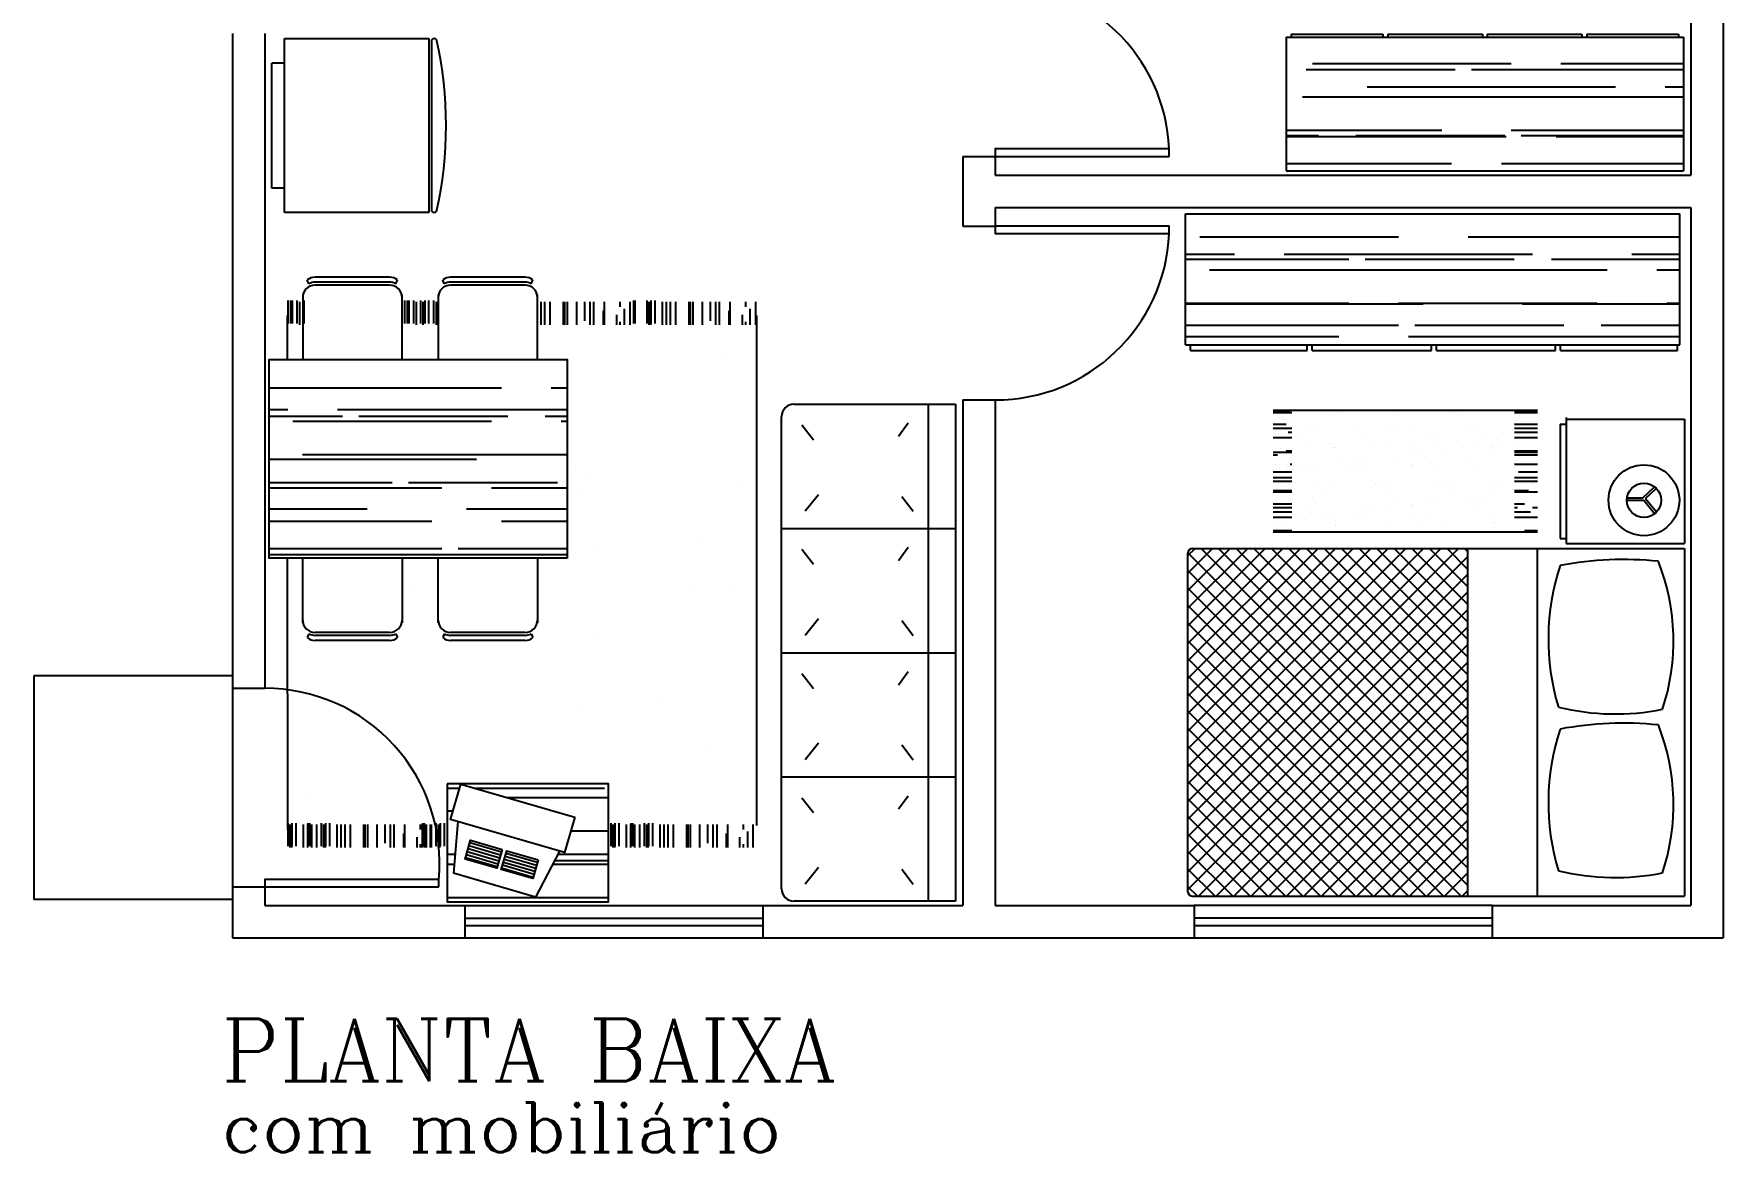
# Model space of a CAD drawing. Extents: x 98 to 558, y -86 to 6.
# Drawn here: x 97.91 to 104.71, y -51.37 to -46.87 of the extents above; entities that cross this region are included whole.
import ezdxf

# ---------------------------------------------------------------- set-up
doc = ezdxf.new("R2010")
doc.units = 0
doc.header["$LTSCALE"] = 5
doc.layers.get('0').update_dxf_attribs({"linetype": 'CONTINUOUS'})
doc.layers.get('DEFPOINTS').update_dxf_attribs({"linetype": 'CONTINUOUS'})
for name, color, linetype in [('EQUIPAMENTOS', 1, 'CONTINUOUS'), ('JANELA', 1, 'CONTINUOUS'), ('PAREDE', 7, 'CONTINUOUS'), ('PISO', 30, 'CONTINUOUS'), ('PORTA', 1, 'CONTINUOUS'), ('TEXTO', 1, 'CONTINUOUS')]:
    doc.layers.add(name, color=color, linetype=linetype)
doc.styles.add('ROMANC', font='ROMANC.SHX')

# ---------------------------------------------------------------- blocks, each defined once
blk = doc.blocks.new('*X77')
at = {"color": 0}
for p, q in [((23.816, 64.7952), (23.816, 65.9952)), ((23.84, 65.3), (23.84, 65.9952)), ((23.95, 65.34), (23.95, 65.9952)), ((24, 65.6), (24, 65.9952)), ((24.084, 65.3), (24.084, 65.9952)), ((24.106, 65.5), (24.106, 65.9952)), ((24.2, 65.16), (24.2, 65.9952)), ((24.372, 65.7), (24.372, 65.9952)), ((24.4, 65.92), (24.4, 65.9952)), ((24.486, 65.06), (24.486, 65.9952)), ((24.6, 65.48), (24.6, 65.9952)), ((24.352, 65.1), (24.352, 65.9)), ((24.218, 64.7952), (24.218, 65.86)), ((24.4, 64.7952), (24.4, 65.72)), ((24.372, 65.034), (24.372, 65.634)), ((24.106, 64.834), (24.106, 65.434)), ((24.6, 64.7952), (24.6, 65.28)), ((23.84, 64.7952), (23.84, 65.234)), ((24, 64.7952), (24, 65.2)), ((24.084, 64.7952), (24.084, 65.1)), ((23.95, 64.7952), (23.95, 65.06)), ((24.372, 64.7952), (24.372, 64.884)), ((24.352, 64.7952), (24.352, 64.82)), ((24.486, 64.7952), (24.486, 64.86))]:
    blk.add_line(p, q, dxfattribs=at)
blk = doc.blocks.new('*X83')
at = {"color": 0}
for p, q in [((20.868, 63.34), (20.868, 63.9574)), ((20.914, 63.1), (20.914, 63.9574)), ((21, 63), (21, 63.9574)), ((21.002, 63.3), (21.002, 63.9574)), ((21.18, 63.3), (21.18, 63.9574)), ((21.2, 63.76), (21.2, 63.9574)), ((21.136, 62.26), (21.136, 63.86)), ((21.27, 63.1), (21.27, 63.9)), ((21.2, 62.56), (21.2, 63.56)), ((21.18, 62.634), (21.18, 63.234)), ((20.868, 61.9678), (20.868, 63.06)), ((21.002, 62.3), (21.002, 63.1)), ((20.914, 62.434), (20.914, 63.034)), ((21.27, 61.9678), (21.27, 62.82)), ((21, 61.9678), (21, 62.6)), ((21.18, 61.9678), (21.18, 62.484)), ((20.914, 61.9678), (20.914, 62.284)), ((21.2, 61.9678), (21.2, 62.16)), ((21.002, 61.9678), (21.002, 62.02)), ((21.136, 61.9678), (21.136, 62.06))]:
    blk.add_line(p, q, dxfattribs=at)
blk = doc.blocks.new('*X82')
at = {"color": 0}
for p, q in [((19.764, 63.5524), (19.764, 63.6286)), ((19.8176, 63.5524), (19.8176, 63.6286)), ((19.84, 63.5524), (19.84, 63.6286)), ((19.8568, 63.5524), (19.8568, 63.6286)), ((19.8712, 63.5524), (19.8712, 63.6286)), ((19.92, 63.5524), (19.92, 63.6286)), ((19.9248, 63.5524), (19.9248, 63.6286)), ((19.9632, 63.5524), (19.9632, 63.6286)), ((19.9784, 63.5524), (19.9784, 63.6286)), ((20, 63.5524), (20, 63.6286)), ((20.0696, 63.6104), (20.0696, 63.6286)), ((20.08, 63.5524), (20.08, 63.6286)), ((20.1392, 63.5524), (20.1392, 63.6286)), ((20.176, 63.5524), (20.176, 63.6286)), ((20.1928, 63.576), (20.1928, 63.6286)), ((20.24, 63.5524), (20.24, 63.6286)), ((20.2464, 63.56), (20.2464, 63.6286)), ((20.032, 63.5524), (20.032, 63.56)), ((20.0856, 63.5524), (20.0856, 63.576)), ((20.16, 63.5524), (20.16, 63.568)), ((19.8176, 62.564), (19.8176, 62.6568)), ((19.84, 62.592), (19.84, 62.6568)), ((19.8568, 62.644), (19.8568, 62.6568)), ((19.8712, 62.616), (19.8712, 62.6568)), ((19.92, 62.564), (19.92, 62.6568)), ((19.9248, 62.6), (19.9248, 62.6568)), ((19.9632, 62.564), (19.9632, 62.6568)), ((19.9784, 62.564), (19.9784, 62.6568)), ((20, 62.564), (20, 62.64)), ((20.032, 62.564), (20.032, 62.6568)), ((20.0696, 62.564), (20.0696, 62.6568)), ((20.08, 62.564), (20.08, 62.6568)), ((20.0856, 62.564), (20.0856, 62.6568)), ((20.1392, 62.564), (20.1392, 62.6568)), ((20.16, 62.564), (20.16, 62.6568)), ((20.176, 62.564), (20.176, 62.6568)), ((20.1928, 62.564), (20.1928, 62.6568)), ((20.24, 62.564), (20.24, 62.6568)), ((20.2464, 62.564), (20.2464, 62.6568)), ((19.764, 62.564), (19.764, 62.616)), ((19.8568, 62.564), (19.8568, 62.584))]:
    blk.add_line(p, q, dxfattribs=at)
blk = doc.blocks.new('*X81')
at = {"color": 0}
for p, q in [((19.7873, 63.5847), (19.7873, 63.5847)), ((19.7956, 63.6098), (19.7956, 63.6098)), ((19.9414, 63.5898), (19.9414, 63.5898)), ((20.0307, 63.6205), (20.0307, 63.6205)), ((20.0956, 63.5948), (20.0956, 63.5948)), ((20.2133, 63.5836), (20.2133, 63.5836)), ((20.2497, 63.5999), (20.2497, 63.5999)), ((20.0073, 63.5749), (20.0073, 63.5749)), ((20.028, 63.5689), (20.028, 63.5689)), ((19.8786, 62.6421), (19.8786, 62.6421)), ((19.9233, 62.6398), (19.9233, 62.6398)), ((20.0182, 62.6555), (20.0182, 62.6555)), ((20.0327, 62.6471), (20.0327, 62.6471)), ((20.1293, 62.6485), (20.1293, 62.6485)), ((20.1869, 62.6522), (20.1869, 62.6522)), ((20.2301, 62.637), (20.2301, 62.637)), ((19.9318, 62.5747), (19.9318, 62.5747)), ((19.9409, 62.5711), (19.9409, 62.5711)), ((19.9544, 62.5859), (19.9544, 62.5859)), ((20.0298, 62.5724), (20.0298, 62.5724)), ((20.1347, 62.6068), (20.1347, 62.6068)), ((20.2386, 62.579), (20.2386, 62.579))]:
    blk.add_line(p, q, dxfattribs=at)
blk = doc.blocks.new('*X80')
at = {"color": 0}
for p, q in [((19.9578, 63.5409), (19.9578, 63.5409)), ((20.151, 63.5121), (20.151, 63.5121)), ((20.2188, 63.542), (20.2188, 63.542)), ((19.8099, 63.5011), (19.8099, 63.5011)), ((19.8277, 63.5043), (19.8277, 63.5043)), ((19.8701, 63.4768), (19.8701, 63.4768)), ((19.8805, 63.4566), (19.8805, 63.4566)), ((19.894, 63.4713), (19.894, 63.4713)), ((19.9506, 63.4474), (19.9506, 63.4474)), ((20.0159, 63.5098), (20.0159, 63.5098)), ((20.0213, 63.4682), (20.0213, 63.4682)), ((20.0242, 63.4819), (20.0242, 63.4819)), ((20.1295, 63.4783), (20.1295, 63.4783)), ((20.1782, 63.4644), (20.1782, 63.4644)), ((20.1784, 63.4869), (20.1784, 63.4869)), ((19.8075, 63.3769), (19.8075, 63.3769)), ((19.8184, 63.4361), (19.8184, 63.4361)), ((19.8239, 63.3944), (19.8239, 63.3944)), ((19.9291, 63.4137), (19.9291, 63.4137)), ((19.9441, 63.3804), (19.9441, 63.3804)), ((20.0982, 63.3854), (20.0982, 63.3854)), ((20.101, 63.3801), (20.101, 63.3801)), ((20.1145, 63.3948), (20.1145, 63.3948)), ((20.2288, 63.3844), (20.2288, 63.3844)), ((20.2331, 63.4333), (20.2331, 63.4333)), ((19.7899, 63.3753), (19.7899, 63.3753)), ((20.0285, 63.3198), (20.0285, 63.3198)), ((20.0356, 63.3595), (20.0356, 63.3595)), ((20.2416, 63.3683), (20.2416, 63.3683)), ((20.2471, 63.3266), (20.2471, 63.3266)), ((19.8281, 63.2551), (19.8281, 63.2551)), ((19.8382, 63.2858), (19.8382, 63.2858)), ((19.8691, 63.2722), (19.8691, 63.2722)), ((20.0232, 63.2772), (20.0232, 63.2772)), ((20.028, 63.3004), (20.028, 63.3004)), ((20.0442, 63.2945), (20.0442, 63.2945)), ((20.0497, 63.2529), (20.0497, 63.2529)), ((20.1514, 63.2629), (20.1514, 63.2629)), ((20.1774, 63.2823), (20.1774, 63.2823)), ((19.8468, 63.2207), (19.8468, 63.2207)), ((19.8523, 63.1791), (19.8523, 63.1791)), ((19.9507, 63.2161), (19.9507, 63.2161)), ((19.9511, 63.1983), (19.9511, 63.1983)), ((19.9642, 63.2308), (19.9642, 63.2308)), ((20.1299, 63.2292), (20.1299, 63.2292)), ((20.2485, 63.2239), (20.2485, 63.2239)), ((19.7977, 63.1593), (19.7977, 63.1593)), ((19.8777, 63.1365), (19.8777, 63.1365)), ((19.9296, 63.1646), (19.9296, 63.1646)), ((19.9519, 63.1643), (19.9519, 63.1643)), ((20.064, 63.1442), (20.064, 63.1442)), ((20.106, 63.1693), (20.106, 63.1693)), ((20.1712, 63.1396), (20.1712, 63.1396)), ((20.1847, 63.1543), (20.1847, 63.1543)), ((20.2292, 63.1352), (20.2292, 63.1352)), ((19.8005, 63.0521), (19.8005, 63.0521)), ((19.814, 63.0669), (19.814, 63.0669)), ((19.8666, 63.0704), (19.8666, 63.0704)), ((19.8718, 63.0628), (19.8718, 63.0628)), ((20.0259, 63.0678), (20.0259, 63.0678)), ((20.0289, 63.0706), (20.0289, 63.0706)), ((20.0726, 63.0792), (20.0726, 63.0792)), ((20.078, 63.0375), (20.078, 63.0375)), ((20.0982, 63.0599), (20.0982, 63.0599)), ((20.18, 63.0729), (20.18, 63.0729)), ((19.8286, 63.006), (19.8286, 63.006)), ((19.8751, 63.0054), (19.8751, 63.0054)), ((20.0209, 62.9756), (20.0209, 62.9756)), ((20.0344, 62.9903), (20.0344, 62.9903)), ((20.1304, 62.9801), (20.1304, 62.9801)), ((20.1519, 63.0138), (20.1519, 63.0138)), ((19.7967, 62.9546), (19.7967, 62.9546)), ((19.8806, 62.9638), (19.8806, 62.9638)), ((19.93, 62.9154), (19.93, 62.9154)), ((19.9509, 62.9597), (19.9509, 62.9597)), ((19.9515, 62.9492), (19.9515, 62.9492)), ((20.0923, 62.9289), (20.0923, 62.9289)), ((20.105, 62.9647), (20.105, 62.9647)), ((19.8795, 62.8467), (19.8795, 62.8467)), ((19.8949, 62.8551), (19.8949, 62.8551)), ((19.948, 62.896), (19.948, 62.896)), ((20.0337, 62.8518), (20.0337, 62.8518)), ((20.1009, 62.8638), (20.1009, 62.8638)), ((20.1878, 62.8568), (20.1878, 62.8568)), ((20.2297, 62.8861), (20.2297, 62.8861)), ((20.2414, 62.8991), (20.2414, 62.8991)), ((19.8707, 62.8116), (19.8707, 62.8116)), ((19.8842, 62.8264), (19.8842, 62.8264)), ((19.9035, 62.7901), (19.9035, 62.7901)), ((20.0294, 62.8215), (20.0294, 62.8215)), ((20.1064, 62.8222), (20.1064, 62.8222)), ((20.1523, 62.7647), (20.1523, 62.7647)), ((20.1684, 62.8194), (20.1684, 62.8194)), ((19.7977, 62.732), (19.7977, 62.732)), ((19.7994, 62.7452), (19.7994, 62.7452)), ((19.829, 62.7569), (19.829, 62.7569)), ((19.909, 62.7484), (19.909, 62.7484)), ((19.952, 62.7), (19.952, 62.7)), ((19.9536, 62.7503), (19.9536, 62.7503)), ((20.0911, 62.7351), (20.0911, 62.7351)), ((20.1046, 62.7498), (20.1046, 62.7498)), ((20.1077, 62.7553), (20.1077, 62.7553)), ((20.1207, 62.7135), (20.1207, 62.7135)), ((20.1308, 62.7309), (20.1308, 62.7309)), ((19.9305, 62.6663), (19.9305, 62.6663))]:
    blk.add_line(p, q, dxfattribs=at)
blk = doc.blocks.new('*X79')
at = {"color": 0}
for p, q in [((17.7136, 65.4), (18.08, 65.4)), ((18.48, 65.4), (19.3136, 65.4)), ((17.82, 65.294), (18.62, 65.294)), ((18.82, 65.294), (19.3136, 65.294)), ((17.794, 65.27), (18.394, 65.27)), ((18.46, 65.27), (19.3136, 65.27)), ((17.78, 65.16), (19.3136, 65.16)), ((18.04, 65.2), (19.04, 65.2)), ((19.24, 65.2), (19.3136, 65.2)), ((17.7136, 65.026), (18.34, 65.026)), ((18.62, 65.026), (19.3136, 65.026)), ((17.7136, 65.004), (17.844, 65.004)), ((17.7136, 65), (18.6, 65)), ((17.994, 65.004), (18.594, 65.004)), ((18.66, 65.004), (19.3136, 65.004)), ((18.8, 65), (19.3136, 65)), ((17.7136, 64.892), (18.38, 64.892)), ((18.58, 64.892), (19.3136, 64.892))]:
    blk.add_line(p, q, dxfattribs=at)
blk = doc.blocks.new('*X76')
at = {"color": 0}
for p, q in [((9.3208, 5.8875), (9.453, 5.8875)), ((9.3208, 5.875), (9.453, 5.875)), ((9.3208, 5.8625), (9.453, 5.8625)), ((9.3208, 5.85), (9.453, 5.85)), ((9.4722, 5.8875), (9.6044, 5.8875)), ((9.4722, 5.875), (9.6044, 5.875)), ((9.4722, 5.8625), (9.6044, 5.8625)), ((9.4722, 5.85), (9.6044, 5.85)), ((9.3208, 5.8375), (9.453, 5.8375)), ((9.3208, 5.825), (9.453, 5.825)), ((9.4722, 5.8375), (9.6044, 5.8375)), ((9.4722, 5.825), (9.6044, 5.825))]:
    blk.add_line(p, q, dxfattribs=at)
blk = doc.blocks.new('*X84')
at = {"color": 0, "linetype": 'CONTINUOUS'}
for p, q in [((100.1366, -48.6609), (100.1366, -48.6609)), ((100.1893, -48.9494), (100.1893, -48.9494)), ((100.4317, -49.5684), (100.4317, -49.5684)), ((100.1265, -49.5805), (100.1265, -49.5805)), ((100.616, -49.7373), (100.616, -49.7373)), ((99.0044, -49.9293), (99.0044, -49.9293))]:
    blk.add_line(p, q, dxfattribs=at)
blk = doc.blocks.new('*X85')
at = {"color": 0, "linetype": 'CONTINUOUS'}
for p, q in [((99.4189, -48.1483), (99.4189, -48.1483)), ((100.698, -48.1544), (100.698, -48.1544)), ((100.095, -48.6171), (100.095, -48.6171)), ((100.7727, -48.6744), (100.7727, -48.6744)), ((100.1141, -48.7138), (100.1141, -48.7138)), ((100.1893, -48.9494), (100.1893, -48.9494)), ((100.5958, -48.8959), (100.5958, -48.8959)), ((99.4504, -49.1117), (99.4504, -49.1117)), ((100.549, -49.1124), (100.549, -49.1124)), ((100.7294, -49.1178), (100.7294, -49.1178)), ((100.1855, -49.2951), (100.1855, -49.2951)), ((99.046, -49.5512), (99.046, -49.5512)), ((100.1265, -49.5805), (100.1265, -49.5805)), ((99.5436, -50.0072), (99.5436, -50.0072))]:
    blk.add_line(p, q, dxfattribs=at)
blk = doc.blocks.new('*X86')
at = {"color": 0, "linetype": 'CONTINUOUS'}
for p, q in [((102.5593, -50.0343), (103.6497, -48.9439)), ((102.5593, -49.9636), (103.579, -48.9439)), ((102.5593, -49.8929), (103.5083, -48.9439)), ((102.5593, -49.8222), (103.4376, -48.9439)), ((102.5593, -49.7515), (103.3669, -48.9439)), ((102.5593, -49.6808), (103.2962, -48.9439)), ((102.5593, -49.6101), (103.2255, -48.9439)), ((102.5593, -49.5393), (103.1548, -48.9439)), ((102.5593, -49.4686), (103.084, -48.9439)), ((102.5593, -49.3979), (103.0133, -48.9439)), ((102.5593, -49.3272), (102.9426, -48.9439)), ((102.5593, -49.2565), (102.8719, -48.9439)), ((102.5593, -49.1858), (102.8012, -48.9439)), ((102.5593, -49.1151), (102.7305, -48.9439)), ((102.5593, -49.0444), (102.6598, -48.9439)), ((102.5593, -48.9737), (102.5891, -48.9439)), ((103.6874, -50.018), (102.6133, -48.9439)), ((103.6874, -49.9473), (102.684, -48.9439)), ((103.6874, -49.8766), (102.7547, -48.9439)), ((103.6874, -49.8059), (102.8254, -48.9439)), ((103.6874, -49.7352), (102.8962, -48.9439)), ((103.6874, -49.6645), (102.9669, -48.9439)), ((103.6874, -49.5938), (103.0376, -48.9439)), ((103.6874, -49.5231), (103.1083, -48.9439)), ((103.6874, -49.4524), (103.179, -48.9439)), ((103.6874, -49.3816), (103.2497, -48.9439)), ((103.6874, -49.3109), (103.3204, -48.9439)), ((103.6874, -49.2402), (103.3911, -48.9439)), ((103.6874, -49.1695), (103.4618, -48.9439)), ((103.6874, -49.0988), (103.5326, -48.9439)), ((103.6874, -49.0281), (103.6033, -48.9439)), ((103.6874, -48.9574), (103.674, -48.9439)), ((102.5593, -50.105), (103.6874, -48.9769)), ((103.6874, -50.0888), (102.5596, -48.9609)), ((103.6874, -50.1595), (102.5593, -49.0313)), ((102.5593, -50.1757), (103.6874, -49.0476)), ((103.6874, -50.2302), (102.5593, -49.1021)), ((102.5593, -50.2464), (103.6874, -49.1183)), ((103.6874, -50.3009), (102.5593, -49.1728)), ((102.5593, -50.3172), (103.6874, -49.189)), ((103.6598, -50.3439), (102.5593, -49.2435)), ((102.6033, -50.3439), (103.6874, -49.2597)), ((103.5891, -50.3439), (102.5593, -49.3142)), ((102.674, -50.3439), (103.6874, -49.3305)), ((103.5183, -50.3439), (102.5593, -49.3849)), ((102.7447, -50.3439), (103.6874, -49.4012)), ((103.4476, -50.3439), (102.5593, -49.4556)), ((102.8154, -50.3439), (103.6874, -49.4719)), ((103.3769, -50.3439), (102.5593, -49.5263)), ((102.8861, -50.3439), (103.6874, -49.5426)), ((103.3062, -50.3439), (102.5593, -49.597)), ((102.9568, -50.3439), (103.6874, -49.6133)), ((103.2355, -50.3439), (102.5593, -49.6677)), ((103.0275, -50.3439), (103.6874, -49.684)), ((103.1648, -50.3439), (102.5593, -49.7385)), ((103.0983, -50.3439), (103.6874, -49.7547)), ((103.0941, -50.3439), (102.5593, -49.8092)), ((103.169, -50.3439), (103.6874, -49.8254)), ((103.0234, -50.3439), (102.5593, -49.8799)), ((103.2397, -50.3439), (103.6874, -49.8961)), ((102.9527, -50.3439), (102.5593, -49.9506)), ((103.3104, -50.3439), (103.6874, -49.9669)), ((102.8819, -50.3439), (102.5593, -50.0213)), ((103.3811, -50.3439), (103.6874, -50.0376)), ((102.8112, -50.3439), (102.5593, -50.092)), ((103.4518, -50.3439), (103.6874, -50.1083)), ((102.7405, -50.3439), (102.5593, -50.1627)), ((103.5225, -50.3439), (103.6874, -50.179)), ((102.6698, -50.3439), (102.5593, -50.2334)), ((103.5932, -50.3439), (103.6874, -50.2497)), ((102.5991, -50.3439), (102.5593, -50.3041)), ((103.6639, -50.3439), (103.6874, -50.3204))]:
    blk.add_line(p, q, dxfattribs=at)
blk = doc.blocks.new('*X91')
at = {"color": 0, "linetype": 'CONTINUOUS'}
for p, q in [((99.5772, -49.908), (99.6294, -49.908)), ((99.6895, -49.908), (100.212, -49.908)), ((99.8205, -49.946), (100.2257, -49.946)), ((99.5772, -50), (99.6027, -50)), ((100.076, -50.08), (100.2257, -50.08)), ((99.5772, -50.174), (99.6111, -50.174)), ((100.0246, -50.174), (100.2257, -50.174)), ((99.5772, -50.214), (99.6077, -50.214)), ((100.0038, -50.214), (100.2257, -50.214)), ((100.011, -50.2), (100.2257, -50.2)), ((99.5772, -50.348), (100.2257, -50.348))]:
    blk.add_line(p, q, dxfattribs=at)

msp = doc.modelspace()

# ---------------------------------------------------------------- linework, layer by layer
at = {"color": 30}
for p, q in [((98.938, -47.946), (98.938, -48.0388)), ((98.9487, -47.946), (98.9487, -48.0388)), ((98.9551, -47.946), (98.9551, -48.0388)), ((98.9739, -47.946), (98.9739, -48.0388)), ((98.985, -47.9517), (98.985, -48.0445)), ((99.0023, -47.946), (99.0023, -48.0388)), ((99.4072, -47.946), (99.4072, -48.0388)), ((99.4179, -47.946), (99.4179, -48.0388)), ((99.4243, -47.946), (99.4243, -48.0388)), ((99.4432, -47.946), (99.4432, -48.0388)), ((99.4543, -47.9517), (99.4543, -48.0445)), ((99.4715, -47.946), (99.4715, -48.0388)), ((99.4803, -47.9517), (99.4803, -48.0445)), ((99.4883, -47.946), (99.4883, -48.0388)), ((99.5043, -47.946), (99.5043, -48.0388)), ((99.5237, -47.946), (99.5237, -48.0388)), ((99.5339, -47.9517), (99.5339, -48.0445)), ((99.9552, -47.9517), (99.9552, -48.0445)), ((99.9712, -47.9517), (99.9712, -48.0445)), ((99.992, -47.9517), (99.992, -48.0445)), ((100.0456, -47.9517), (100.0456, -48.0445)), ((100.0512, -47.9517), (100.0512, -48.0445)), ((100.0616, -47.9517), (100.0616, -48.0445)), ((100.0992, -47.9517), (100.0992, -48.0445)), ((100.1312, -47.9517), (100.1312, -48.0276)), ((100.1528, -47.9517), (100.1528, -48.0445)), ((100.168, -47.9517), (100.168, -48.0445)), ((100.2064, -47.9876), (100.2064, -48.0445)), ((100.2112, -47.9517), (100.2112, -48.0445)), ((100.26, -48.0036), (100.26, -48.0445)), ((100.2744, -47.9517), (100.2744, -47.9716)), ((100.2912, -47.9796), (100.2912, -48.0445)), ((100.3136, -47.9517), (100.3136, -48.0445)), ((100.3282, -47.946), (100.3282, -48.0388)), ((100.3346, -47.946), (100.3346, -48.0388)), ((100.3818, -47.946), (100.3818, -48.0388)), ((100.3905, -47.9517), (100.3905, -48.0445)), ((100.3969, -47.9517), (100.3969, -48.0445)), ((100.3986, -47.946), (100.3986, -48.0388)), ((100.4146, -47.946), (100.4146, -48.0388)), ((100.4441, -47.9517), (100.4441, -48.0445)), ((100.4609, -47.9517), (100.4609, -48.0445)), ((100.4769, -47.9517), (100.4769, -48.0445)), ((100.4977, -47.9517), (100.4977, -48.0445)), ((100.5513, -47.9517), (100.5513, -48.0445)), ((100.5569, -47.9517), (100.5569, -48.0445)), ((100.5673, -47.9517), (100.5673, -48.0445)), ((100.6049, -47.9517), (100.6049, -48.0445)), ((100.6369, -47.9517), (100.6369, -48.0276)), ((100.6585, -47.9517), (100.6585, -48.0445)), ((100.6737, -47.9517), (100.6737, -48.0445)), ((100.7121, -47.9876), (100.7121, -48.0445)), ((100.7169, -47.9517), (100.7169, -48.0445)), ((100.7657, -48.0036), (100.7657, -48.0445)), ((100.7801, -47.9517), (100.7801, -47.9716)), ((100.7969, -47.9796), (100.7969, -48.0445)), ((100.8193, -47.9517), (100.8193, -48.0445)), ((100.2744, -48.0316), (100.2744, -48.0445)), ((100.7801, -48.0316), (100.7801, -48.0445)), ((98.9374, -50.0489), (98.9374, -50.1417)), ((98.9461, -50.0545), (98.9461, -50.1473)), ((98.9525, -50.0545), (98.9525, -50.1473)), ((98.9542, -50.0489), (98.9542, -50.1417)), ((98.9702, -50.0489), (98.9702, -50.1417)), ((98.9997, -50.0545), (98.9997, -50.1473)), ((99.0165, -50.0545), (99.0165, -50.1473)), ((99.0186, -50.0489), (99.0186, -50.1417)), ((99.025, -50.0489), (99.025, -50.1417)), ((99.0325, -50.0545), (99.0325, -50.1473)), ((99.0533, -50.0545), (99.0533, -50.1473)), ((99.0722, -50.0489), (99.0722, -50.1417)), ((99.0809, -50.0545), (99.0809, -50.1473)), ((99.0873, -50.0545), (99.0873, -50.1473)), ((99.089, -50.0489), (99.089, -50.1417)), ((99.105, -50.0489), (99.105, -50.1417)), ((99.1345, -50.0545), (99.1345, -50.1473)), ((99.1513, -50.0545), (99.1513, -50.1473)), ((99.1673, -50.0545), (99.1673, -50.1473)), ((99.1881, -50.0545), (99.1881, -50.1473)), ((99.2417, -50.0545), (99.2417, -50.1473)), ((99.2473, -50.0545), (99.2473, -50.1473)), ((99.2577, -50.0545), (99.2577, -50.1473)), ((99.2953, -50.0545), (99.2953, -50.1473)), ((99.3273, -50.0545), (99.3273, -50.1305)), ((99.3489, -50.0545), (99.3489, -50.1473)), ((99.3641, -50.0545), (99.3641, -50.1473)), ((99.4025, -50.0905), (99.4025, -50.1473)), ((99.4073, -50.0545), (99.4073, -50.1473)), ((99.4561, -50.1065), (99.4561, -50.1473)), ((99.4705, -50.0545), (99.4705, -50.0745)), ((99.4778, -50.0545), (99.4778, -50.1473)), ((99.4799, -50.0489), (99.4799, -50.1417)), ((99.4863, -50.0489), (99.4863, -50.1417)), ((99.4873, -50.0825), (99.4873, -50.1473)), ((99.4938, -50.0545), (99.4938, -50.1473)), ((99.5097, -50.0545), (99.5097, -50.1473)), ((99.5146, -50.0545), (99.5146, -50.1473)), ((99.5335, -50.0489), (99.5335, -50.1417)), ((99.5422, -50.0545), (99.5422, -50.1473)), ((99.5486, -50.0545), (99.5486, -50.1473)), ((99.5503, -50.0489), (99.5503, -50.1417)), ((99.5663, -50.0489), (99.5663, -50.1417)), ((100.2372, -50.0489), (100.2372, -50.1417)), ((100.2459, -50.0545), (100.2459, -50.1473)), ((100.2523, -50.0545), (100.2523, -50.1473)), ((100.254, -50.0489), (100.254, -50.1417)), ((100.27, -50.0489), (100.27, -50.1417)), ((100.2995, -50.0545), (100.2995, -50.1473)), ((100.3163, -50.0545), (100.3163, -50.1473)), ((100.3184, -50.0489), (100.3184, -50.1417)), ((100.3248, -50.0489), (100.3248, -50.1417)), ((100.3323, -50.0545), (100.3323, -50.1473)), ((100.3531, -50.0545), (100.3531, -50.1473)), ((100.372, -50.0489), (100.372, -50.1417)), ((100.3807, -50.0545), (100.3807, -50.1473)), ((100.3871, -50.0545), (100.3871, -50.1473)), ((100.3888, -50.0489), (100.3888, -50.1417)), ((100.4048, -50.0489), (100.4048, -50.1417)), ((100.4343, -50.0545), (100.4343, -50.1473)), ((100.4511, -50.0545), (100.4511, -50.1473)), ((100.4671, -50.0545), (100.4671, -50.1473)), ((100.4879, -50.0545), (100.4879, -50.1473)), ((100.5415, -50.0545), (100.5415, -50.1473)), ((100.5471, -50.0545), (100.5471, -50.1473)), ((100.5575, -50.0545), (100.5575, -50.1473)), ((100.5951, -50.0545), (100.5951, -50.1473)), ((100.6271, -50.0545), (100.6271, -50.1305)), ((100.6487, -50.0545), (100.6487, -50.1473)), ((100.6639, -50.0545), (100.6639, -50.1473)), ((100.7023, -50.0905), (100.7023, -50.1473)), ((100.7071, -50.0545), (100.7071, -50.1473)), ((100.7559, -50.1065), (100.7559, -50.1473)), ((100.7703, -50.0545), (100.7703, -50.0745)), ((100.7871, -50.0825), (100.7871, -50.1473)), ((100.8095, -50.0545), (100.8095, -50.1473)), ((99.4705, -50.1345), (99.4705, -50.1473)), ((100.7703, -50.1345), (100.7703, -50.1473))]:
    msp.add_line(p, q, dxfattribs=at)
at = {"layer": 'DEFPOINTS', "color": 30, "linetype": 'BYBLOCK'}
for p in [(104.5849, -47.4413), (104.5849, -47.5713), (101.6549, -49.6843), (101.7849, -49.6843), (104.5849, -49.6843), (98.7149, -49.8143), (104.7149, -49.8143), (104.5849, -50.3813), (104.7149, -50.5113)]:
    msp.add_point(p, dxfattribs=at)
at = {"layer": 'EQUIPAMENTOS', "color": 30, "ltscale": 0.2}
for p, q in [((98.9234, -46.8918), (99.5056, -46.8918)), ((98.9234, -47.5918), (98.9234, -46.8918)), ((99.5056, -46.8918), (99.5056, -47.5918)), ((99.5161, -46.8968), (99.5161, -47.5869)), ((102.9555, -46.8866), (102.9555, -47.424)), ((102.9555, -46.8866), (104.5555, -46.8866)), ((102.9755, -46.874), (102.9755, -46.8866)), ((102.9755, -46.874), (103.3455, -46.874)), ((103.3455, -46.874), (103.3455, -46.8866)), ((103.3655, -46.874), (103.3655, -46.8866)), ((103.3655, -46.874), (103.7455, -46.874)), ((103.7455, -46.874), (103.7455, -46.8866)), ((103.7655, -46.874), (104.1455, -46.874)), ((103.7655, -46.874), (103.7655, -46.8866)), ((104.1455, -46.874), (104.1455, -46.8866)), ((104.1655, -46.874), (104.1655, -46.8866)), ((104.1655, -46.874), (104.5355, -46.874)), ((104.5355, -46.874), (104.5355, -46.8866)), ((104.5555, -46.8866), (104.5555, -47.424)), ((98.9234, -46.9907), (98.8728, -46.9907)), ((98.8728, -47.4937), (98.8728, -46.9907)), ((102.9555, -47.424), (104.5555, -47.424)), ((98.9234, -47.4937), (98.8728, -47.4937)), ((99.5056, -47.5918), (98.9234, -47.5918)), ((102.5503, -48.1251), (102.5503, -47.5969)), ((102.5503, -47.5969), (104.5399, -47.5969)), ((104.5399, -48.1251), (104.5399, -47.5969)), ((99.0222, -47.8789), (99.0158, -47.8633)), ((99.3472, -47.8522), (99.0472, -47.8522)), ((99.3723, -47.8789), (99.3787, -47.8633)), ((99.5673, -47.8789), (99.5608, -47.8633)), ((99.8923, -47.8522), (99.5923, -47.8522)), ((99.9173, -47.8789), (99.9237, -47.8633)), ((98.9972, -47.9222), (98.9972, -48.1854)), ((99.3472, -47.8722), (99.0472, -47.8722)), ((99.3472, -47.8841), (99.0472, -47.8841)), ((99.3972, -48.1854), (99.3972, -47.9222)), ((99.5423, -47.9222), (99.5423, -48.1854)), ((99.8923, -47.8722), (99.5923, -47.8722)), ((99.8923, -47.8841), (99.5923, -47.8841)), ((99.9423, -48.1854), (99.9423, -47.9222)), ((98.936, -48.183), (98.9359, -48.0066)), ((100.8252, -50.0586), (100.8251, -48.0066)), ((102.5503, -48.1251), (104.5399, -48.1251)), ((102.5703, -48.1469), (102.5703, -48.1251)), ((103.0403, -48.1469), (103.0403, -48.1251)), ((103.0603, -48.1469), (103.0603, -48.1251)), ((103.5403, -48.1469), (103.5403, -48.1251)), ((103.5603, -48.1469), (103.5603, -48.1251)), ((104.0403, -48.1469), (104.0403, -48.1251)), ((104.0603, -48.1469), (104.0603, -48.1251)), ((104.5303, -48.1469), (104.5303, -48.1251)), ((102.5703, -48.1469), (103.0403, -48.1469)), ((103.0603, -48.1469), (103.5403, -48.1469)), ((103.5603, -48.1469), (104.0403, -48.1469)), ((104.0603, -48.1469), (104.5303, -48.1469)), ((100.9248, -50.3134), (100.9248, -48.4134)), ((100.9748, -48.3634), (101.6248, -48.3634)), ((101.5153, -48.3634), (101.5153, -50.3634)), ((101.6248, -48.3634), (101.6248, -50.3634)), ((102.903, -48.3876), (103.9675, -48.3876)), ((104.0593, -48.4439), (104.0593, -48.9039)), ((104.0593, -48.4439), (104.0833, -48.4439)), ((104.0833, -48.4171), (104.0833, -48.9239)), ((104.0833, -48.4239), (104.5593, -48.4239)), ((104.5593, -48.4239), (104.5593, -48.9239)), ((104.3284, -48.7396), (104.3909, -48.7396)), ((104.3284, -48.7496), (104.3948, -48.7496)), ((104.3909, -48.7396), (104.4382, -48.6958)), ((104.3948, -48.7496), (104.4386, -48.8039)), ((104.4022, -48.7427), (104.4456, -48.7026)), ((104.4022, -48.7427), (104.4459, -48.7971)), ((100.9248, -48.8634), (101.6248, -48.8634)), ((102.903, -48.8775), (103.9675, -48.8775)), ((102.5793, -48.9439), (104.5593, -48.9439)), ((103.6874, -50.3439), (103.6874, -48.9439)), ((103.9675, -50.3439), (103.9675, -48.9439)), ((104.0593, -48.9039), (104.0833, -48.9039)), ((104.0833, -48.9239), (104.5593, -48.9239)), ((104.5593, -48.9439), (104.5593, -50.3439)), ((98.9376, -50.0768), (98.9367, -48.983)), ((98.9972, -49.2439), (98.9972, -48.9807)), ((99.3972, -48.9807), (99.3972, -49.2439)), ((99.5423, -49.2439), (99.5423, -48.9807)), ((99.9423, -48.9807), (99.9423, -49.2439)), ((102.5593, -48.9639), (102.5593, -50.3239)), ((99.0222, -49.2871), (99.0158, -49.3027)), ((99.3472, -49.2819), (99.0472, -49.2819)), ((99.3472, -49.2939), (99.0472, -49.2939)), ((99.3723, -49.2871), (99.3787, -49.3027)), ((99.5673, -49.2871), (99.5608, -49.3027)), ((99.8923, -49.2819), (99.5923, -49.2819)), ((99.8923, -49.2939), (99.5923, -49.2939)), ((99.9173, -49.2871), (99.9237, -49.3027)), ((99.3472, -49.3139), (99.0472, -49.3139)), ((99.8923, -49.3139), (99.5923, -49.3139)), ((100.9248, -49.3634), (101.6248, -49.3634)), ((100.9248, -49.8634), (101.6248, -49.8634)), ((99.6222, -50.0431), (99.6046, -50.2513)), ((100.031, -50.1617), (99.9345, -50.347)), ((99.9345, -50.347), (99.6046, -50.2513)), ((101.6248, -50.3634), (100.9748, -50.3634)), ((102.5793, -50.3439), (104.5593, -50.3439))]:
    msp.add_line(p, q, dxfattribs=at)
for points in [[(100.0618, -48.983), (98.8618, -48.983), (98.8618, -48.183), (100.0618, -48.183)], [(100.092, -50.0248), (100.0507, -50.1674), (99.5927, -50.0345), (99.634, -49.8919)], [(99.8002, -50.155), (99.7783, -50.2307), (99.6513, -50.1938), (99.6733, -50.1182)], [(99.9456, -50.1972), (99.9236, -50.2728), (99.7967, -50.236), (99.8186, -50.1603)]]:
    msp.add_lwpolyline(points, close=True, dxfattribs=at)
for radius in [0.1426, 0.0688]:
    msp.add_circle((104.3958, -48.75), radius, dxfattribs=at)
for centre, radius, start, end in [((99.5264, -46.9056), 0.0136, 45.22804, 139.41354), ((98.0008, -47.2418), 1.5736, 347.30164, 12.69839), ((99.5264, -47.5781), 0.0136, 220.58646, 314.77196), ((99.0472, -47.9022), 0.05, 90, 128.96127), ((99.3472, -47.9022), 0.05, 51.03873, 90), ((99.5923, -47.9022), 0.05, 90, 128.96127), ((99.8923, -47.9022), 0.05, 51.03873, 90), ((99.0472, -47.9341), 0.05, 90, 180), ((99.0472, -47.9222), 0.05, 90, 120.01839), ((99.3472, -47.9222), 0.05, 59.98161, 90), ((99.3472, -47.9341), 0.05, 0, 90), ((99.5923, -47.9341), 0.05, 90, 180), ((99.5923, -47.9222), 0.05, 90, 120.01839), ((99.8923, -47.9222), 0.05, 59.98161, 90), ((99.8923, -47.9341), 0.05, 0, 90), ((100.9748, -48.4134), 0.05, 90, 180), ((102.5793, -48.9639), 0.02, 90, 180), ((104.9536, -49.3089), 0.9425, 161.66274, 196.86536), ((104.3133, -50.3574), 1.3689, 84.09898, 100.70837), ((103.6362, -49.3167), 0.8785, 341.79216, 21.42704), ((99.0472, -49.2319), 0.05, 180, 270), ((99.3472, -49.2319), 0.05, 270, 0), ((99.5923, -49.2319), 0.05, 180, 270), ((99.8923, -49.2319), 0.05, 270, 0), ((99.0472, -49.2439), 0.05, 239.98161, 270), ((99.3472, -49.2439), 0.05, 270, 300.01839), ((99.5923, -49.2439), 0.05, 239.98161, 270), ((99.8923, -49.2439), 0.05, 270, 300.01839), ((99.0472, -49.2639), 0.05, 231.03873, 270), ((99.3472, -49.2639), 0.05, 270, 308.96127), ((99.5923, -49.2639), 0.05, 231.03873, 270), ((99.8923, -49.2639), 0.05, 270, 308.96127), ((104.281, -48.6452), 0.9648, 256.24399, 281.34009), ((104.9536, -49.9674), 0.9425, 161.66274, 196.86536), ((104.3133, -51.0159), 1.3689, 84.09898, 100.70837), ((103.6362, -49.9752), 0.8785, 341.79216, 21.42704), ((104.281, -49.3037), 0.9648, 256.24399, 281.34009), ((100.9748, -50.3134), 0.05, 180, 270)]:
    msp.add_arc(centre, radius, start, end, dxfattribs=at)
at = {"layer": 'EQUIPAMENTOS', "color": 1, "ltscale": 0.2}
msp.add_arc((102.5793, -50.3239), 0.02, 180, 270, dxfattribs=at)
at = {"layer": 'JANELA', "color": 30, "linetype": 'CONTINUOUS'}
for p, q in [((101.0067, -48.4469), (101.0535, -48.5071)), ((101.435, -48.4403), (101.3948, -48.4937)), ((101.0736, -48.7276), (101.02, -48.7944)), ((101.4082, -48.7342), (101.455, -48.7944)), ((101.0067, -48.9469), (101.0535, -49.0071)), ((101.435, -48.9403), (101.3948, -48.9937)), ((101.0736, -49.2276), (101.02, -49.2944)), ((101.4082, -49.2342), (101.455, -49.2944)), ((101.0067, -49.4469), (101.0535, -49.5071)), ((101.435, -49.4403), (101.3948, -49.4937)), ((101.0736, -49.7276), (101.02, -49.7944)), ((101.4082, -49.7342), (101.455, -49.7944)), ((101.0067, -49.9469), (101.0535, -50.0071)), ((101.435, -49.9403), (101.3948, -49.9937)), ((101.0736, -50.2276), (101.02, -50.2944)), ((101.4082, -50.2342), (101.455, -50.2944)), ((99.6499, -50.3813), (100.8499, -50.3813)), ((103.7849, -50.3813), (102.5849, -50.3813)), ((99.6499, -50.4313), (100.8499, -50.4313)), ((103.7849, -50.4313), (102.5849, -50.4313)), ((99.6499, -50.4613), (100.8499, -50.4613)), ((99.6499, -50.5113), (100.8499, -50.5113)), ((102.5849, -50.4613), (103.7849, -50.4613)), ((102.5849, -50.5113), (103.7849, -50.5113))]:
    msp.add_line(p, q, dxfattribs=at)
msp.add_lwpolyline([(99.5785, -49.891), (99.5785, -50.3655), (100.2279, -50.3655), (100.2279, -49.891)], close=True, dxfattribs=at)
for centre, radius, start, end in [((101.7849, -47.367), 0.7007, 2.5089, 90), ((101.7849, -47.6457), 0.7007, 270, 357.4911), ((98.8449, -50.2095), 0.7032, 354.54738, 90)]:
    msp.add_arc(centre, radius, start, end, dxfattribs=at)
at = {"layer": 'PAREDE', "color": 1, "linetype": 'CONTINUOUS'}
for p, q in [((104.5849, -46.6413), (104.5849, -47.4413)), ((104.7149, -46.6413), (104.7149, -50.5113)), ((98.7149, -46.8713), (98.7149, -49.5063)), ((98.8449, -46.8713), (98.8449, -49.5063)), ((101.6549, -47.3663), (101.7849, -47.3663)), ((101.6549, -47.3663), (101.6549, -47.6463)), ((101.7849, -47.3663), (101.7849, -47.4413)), ((101.7849, -47.4413), (104.5849, -47.4413)), ((101.7849, -47.5713), (101.7849, -47.6463)), ((101.7849, -47.5713), (104.5849, -47.5713)), ((104.5849, -47.5713), (104.5849, -50.3813)), ((101.6549, -47.6463), (101.7849, -47.6463)), ((101.6549, -48.3463), (101.7849, -48.3463)), ((101.6549, -48.3463), (101.6549, -50.3813)), ((101.7849, -48.3463), (101.7849, -50.3813)), ((98.7149, -49.5063), (98.8449, -49.5063)), ((98.7149, -50.3063), (98.7149, -50.5113)), ((98.7149, -50.3063), (98.8449, -50.3063)), ((98.8449, -50.3063), (98.8449, -50.3813)), ((98.8449, -50.3813), (99.6499, -50.3813)), ((99.6499, -50.3813), (99.6499, -50.5113)), ((100.8499, -50.3813), (101.6549, -50.3813)), ((100.8499, -50.3813), (100.8499, -50.5113)), ((101.7849, -50.3813), (102.5849, -50.3813)), ((102.5849, -50.3813), (102.5849, -50.5113)), ((103.7849, -50.3813), (104.5849, -50.3813)), ((103.7849, -50.3813), (103.7849, -50.5113)), ((98.7149, -50.5113), (99.6499, -50.5113)), ((100.8499, -50.5113), (102.5849, -50.5113)), ((103.7849, -50.5113), (104.7149, -50.5113))]:
    msp.add_line(p, q, dxfattribs=at)
at = {"layer": 'PISO', "color": 30, "linetype": 'CONTINUOUS'}
for p, q in [((98.7149, -49.4563), (97.9149, -49.4563)), ((97.9149, -49.4563), (97.9149, -50.3563)), ((98.7149, -49.5063), (98.7149, -50.3063)), ((98.7149, -50.3563), (97.9149, -50.3563))]:
    msp.add_line(p, q, dxfattribs=at)
at = {"layer": 'PORTA', "color": 30, "linetype": 'CONTINUOUS'}
for points in [[(102.4849, -47.3663), (102.4849, -47.3363), (101.7849, -47.3363), (101.7849, -47.3663)], [(102.4849, -47.6763), (102.4849, -47.6463), (101.7849, -47.6463), (101.7849, -47.6763)], [(99.5449, -50.3063), (99.5449, -50.2763), (98.8449, -50.2763), (98.8449, -50.3063)]]:
    msp.add_lwpolyline(points, close=True, dxfattribs=at)

# ---------------------------------------------------------------- block references
at = {"layer": 'EQUIPAMENTOS', "color": 30, "ltscale": 0.2}
msp.add_blockref('*X79', (85.2419, -112.2863), dxfattribs=at)
at = {"layer": 'EQUIPAMENTOS', "color": 30, "ltscale": 0.2, "rotation": 90}
for name, p in [('*X83', (166.5077, -68.9605)), ('*X77', (164.857, -72.7854)), ('*X82', (166.5316, -68.6375)), ('*X81', (166.5316, -68.6375)), ('*X80', (166.5316, -68.6375))]:
    msp.add_blockref(name, p, dxfattribs=at)
at = {"layer": 'EQUIPAMENTOS', "color": 30, "ltscale": 0.2, "xscale": -1, "rotation": 343.8240043442801}
msp.add_blockref('*X76', (107.2541, -58.4591), dxfattribs=at)
at = {"layer": 'JANELA', "color": 30, "linetype": 'CONTINUOUS'}
for name in ['*X85', '*X84', '*X86', '*X91']:
    msp.add_blockref(name, (0, 0), dxfattribs=at)

# ---------------------------------------------------------------- texts
at = {"layer": 'TEXTO', "color": 1, "ltscale": 0.3, "style": 'ROMANC'}
msp.add_text('PLANTA BAIXA', height=0.25, dxfattribs=at).set_placement((98.6702, -51.0872))
at = {"layer": 'TEXTO', "color": 244, "ltscale": 0.3, "style": 'ROMANC'}
msp.add_text('com mobiliário', height=0.2, dxfattribs=at).set_placement((98.6702, -51.3737))

doc.saveas('drawing.dxf')
